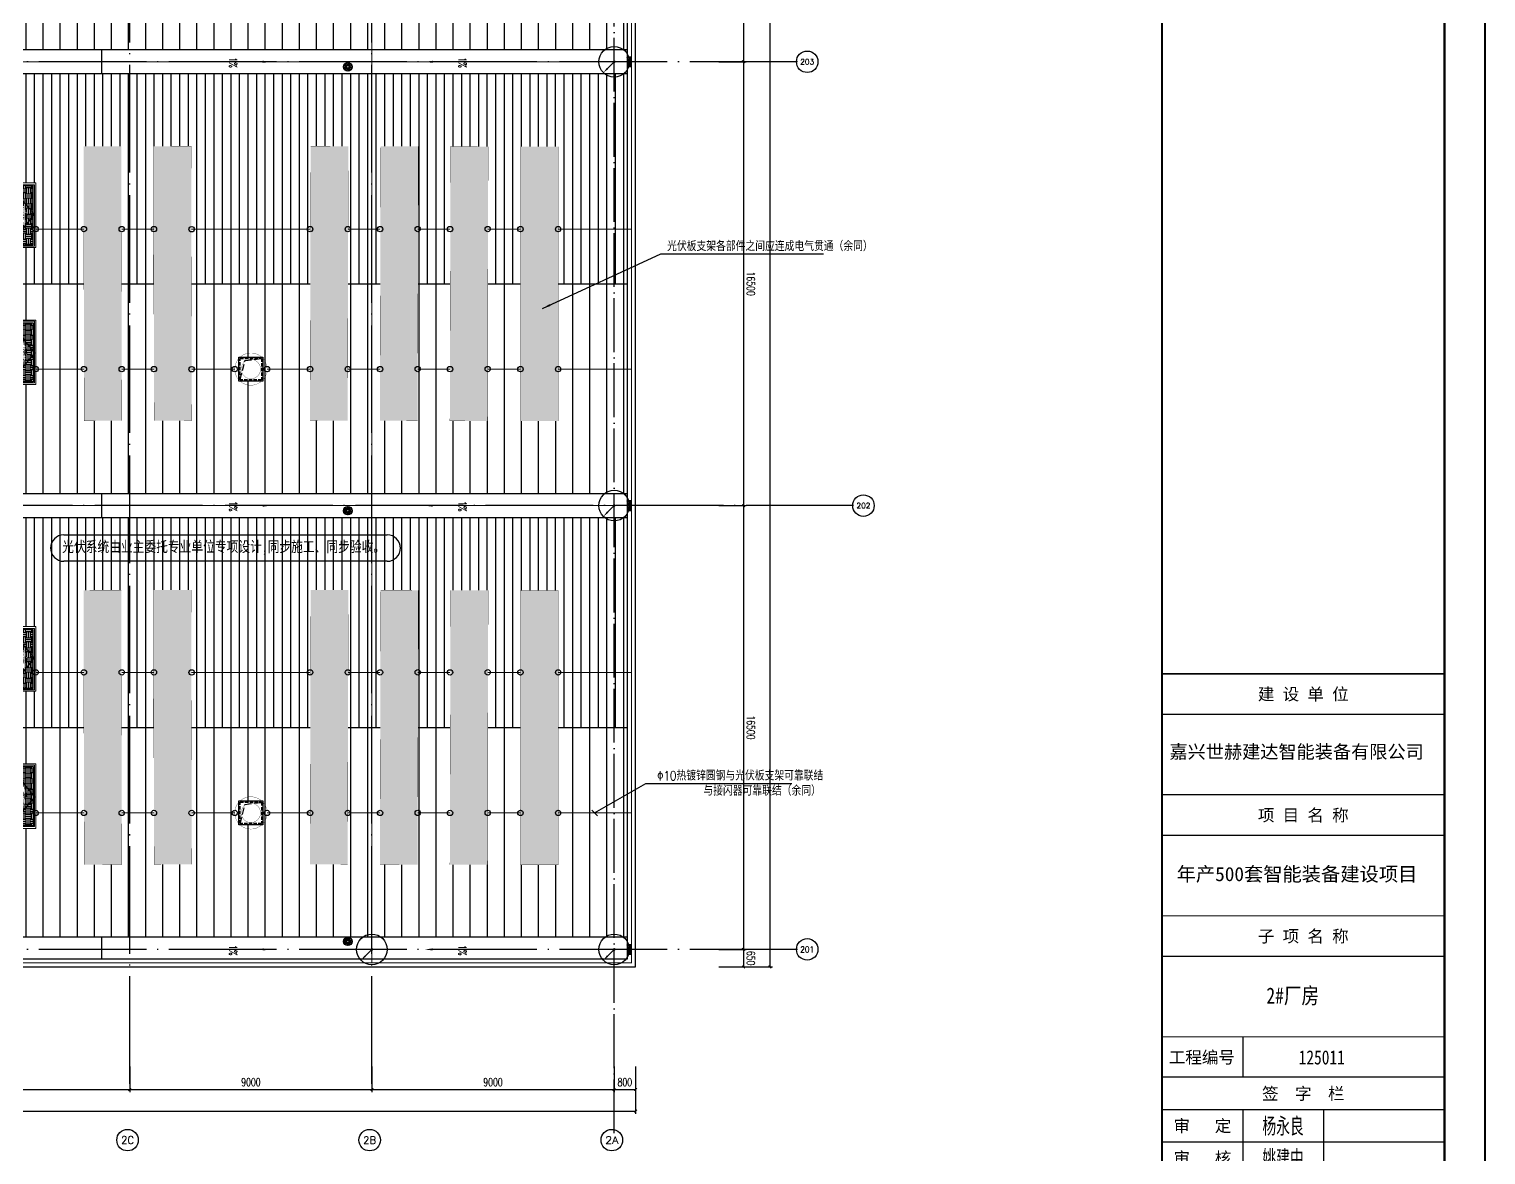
# Model space of a CAD drawing. Extents: x -1396510 to 1250330, y -1892470 to 1623980.
# Drawn here: x -150598 to -96447, y -936488 to -894636 of the extents above; entities that cross this region are included whole.
import ezdxf
from ezdxf.enums import TextEntityAlignment as Align

# ---------------------------------------------------------------- set-up
doc = ezdxf.new("R2010")
doc.units = 0
doc.header["$LTSCALE"] = 1000
doc.header["$MEASUREMENT"] = 0
for name, pattern in [('CENTER2', [1.125, 0.75, -0.125, 0.125, -0.125]), ('DASH', [0.35, 0.25, -0.1]), ('DOTE', [2.42, 2, -0.2, 0.02, -0.2]), ('HIDDEN', [9.525, 6.35, -3.175])]:
    doc.linetypes.add(name, pattern=pattern)
doc.layers.get('Defpoints').update_dxf_attribs({"color": 210})
for name, color, linetype in [('-DS 电气', 130, 'Continuous'), ('0-cxFrame', 155, 'Continuous'), ('99平面图例外参$0$A-HATCH-2', 251, 'Continuous'), ('A-AXIS-D', 1, 'Continuous'), ('A-AXIS-DOTE', 14, 'DOTE'), ('A-AXIS-SYMB', 3, 'Continuous'), ('A-DRAIN', 142, 'Continuous'), ('A-HATCH-2', 251, 'Continuous'), ('A-LIN-V', 9, 'Continuous'), ('A-SFCE', 30, 'Continuous'), ('A-WINDOW', 140, 'Continuous'), ('AS-COLN', 6, 'Continuous'), ('AS-结构边线层', 200, 'Continuous'), ('E-电气标注', 84, 'Continuous'), ('LWIRE', 4, 'Continuous'), ('qianming', 155, 'Continuous'), ('SPACE', 7, 'Continuous'), ('SPACE_HATCH', 8, 'Continuous'), ('TEL_LEAD', 3, 'Continuous'), ('WIRE-接地', 4, 'Continuous'), ('WIRE-照明', 1, 'Continuous'), ('WIRE-避雷', 4, 'Continuous'), ('参考线', 8, 'Continuous'), ('外框', 1, 'HIDDEN'), ('暖通', 7, 'Continuous'), ('经纶图框—文字', 3, 'Continuous'), ('虹吸溢流', 3, 'Continuous'), ('虹吸雨水斗', 6, 'Continuous'), ('虹吸雨水标注XT', 7, 'Continuous')]:
    doc.layers.add(name, color=color, linetype=linetype)
doc.layers.add('0-cxText', color=131, linetype='Continuous', lineweight=25)
doc.layers.add('成型线', color=3, linetype='Continuous', lineweight=18)
doc.layers.add('A-云线2', color=3, linetype='Continuous', plot=False)
doc.layers.add('A-加建区域', color=47, linetype='Continuous', plot=False)
doc.styles.add('-宋体', font='', dxfattribs={"width": 0.8})
doc.styles.add('_TCH_AXIS', font='COMPLEX', dxfattribs={"bigfont": 'GBCBIG'})
doc.styles.add('_TCH_DIM', font='SIMPLEX', dxfattribs={"bigfont": 'GBCBIG'})
doc.styles.add('_TCH_DIM_T3', font='SIMPLEX', dxfattribs={"width": 0.705882, "bigfont": 'GBCBIG'})
doc.styles.add('_TCH_SPACE', font='SIMPLEX', dxfattribs={"height": 5, "bigfont": 'GBCBIG'})
doc.styles.add('_TEL_DIM', font='SIMPLEX', dxfattribs={"width": 0.8, "height": 3.5, "bigfont": 'HZTXT'})
doc.styles.add('A-DIM_T3', font='SIMPLEX', dxfattribs={"width": 0.705882, "bigfont": 'GBCBIG'})
doc.styles.add('BZHZ', font='bzxw', dxfattribs={"width": 0.8, "bigfont": 'bzhz'})
doc.styles.add('cx_biaoti', font='')
doc.styles.add('cx_tuming', font='simhei.ttf')
doc.styles.add('cx_tuqian1', font='')
doc.styles.get("Standard").update_dxf_attribs({"font": 'gbenor.shx', "bigfont": 'gbcbig.shx'})
doc.styles.add('TKJY_宋体', font='', dxfattribs={"width": 0.8})
doc.styles.add('黑体', font='simhei.ttf', dxfattribs={"height": 12})
doc.styles.get('-宋体').set_extended_font_data('SimSun')
doc.styles.get('cx_biaoti').set_extended_font_data('SimSun')
doc.styles.get('cx_tuqian1').set_extended_font_data('SimSun')
doc.styles.get('TKJY_宋体').set_extended_font_data('SimSun')
doc.dimstyles.new('_TCH_ARCH&&100', dxfattribs={"dimtxt": 297.5, "dimasz": 100, "dimexe": 100, "dimexo": 100, "dimgap": 126.25, "dimtad": 1, "dimdec": 0, "dimzin": 0, "dimdsep": 46, "dimtxsty": '_TCH_DIM_T3', "dimblk": 'ARCHTICK', "dimcen": 0.09, "dimclrt": 7, "dimazin": 2, "dimtfac": 1, "dimtdec": 0, "dimtix": 1, "dimtmove": 2, "dimatfit": 3, "dimfxl": 0, "dimtolj": 1, "dimtzin": 0, "dimarcsym": 0})
doc.dimstyles.new('A-DIM&&100', dxfattribs={"dimtxt": 297.5, "dimasz": 100, "dimexe": 100, "dimexo": 100, "dimgap": 126.25, "dimtad": 1, "dimdec": 0, "dimzin": 0, "dimdsep": 46, "dimtxsty": 'A-DIM_T3', "dimblk": 'ARCHTICK', "dimcen": 0.09, "dimclrt": 7, "dimazin": 2, "dimtfac": 1, "dimtdec": 0, "dimtix": 1, "dimtmove": 2, "dimatfit": 3, "dimfxl": 0, "dimtolj": 1, "dimtzin": 0, "dimarcsym": 0})
pattern_1 = [(90, (-214845.8, -722570), (-317.5, 0), [])]
pattern_2 = [(90, (-214845.8, -722570), (-635, 0), [])]
pattern_3 = [(0, (0, 0), (187.5, 187.5), [187.5, -187.5]), (0, (0, 70.31), (187.5, 187.5), [187.5, -187.5]), (0, (0, 140.62), (187.5, 187.5), [187.5, -187.5]), (90, (23.44, 164.06), (-187.5, 187.5), [187.5, -187.5]), (90, (93.75, 164.06), (-187.5, 187.5), [187.5, -187.5]), (90, (164.06, 164.06), (-187.5, 187.5), [187.5, -187.5])]

# ---------------------------------------------------------------- blocks, each defined once
blk = doc.blocks.new('_ArchTick')
at = {"color": 0, "linetype": 'ByBlock', "const_width": 0.4}
blk.add_lwpolyline([(-0.5, -0.5), (0.5, 0.5)], dxfattribs=at)
blk = doc.blocks.new('*D576')
at = {"layer": 'A-AXIS-D', "color": 0, "lineweight": -2, "transparency": 16777216}
for p, q in [((160194, -33000), (161210, -33000)), ((161110, -33000), (161110, -49500)), ((160194, -49500), (161210, -49500))]:
    blk.add_line(p, q, dxfattribs=at)
at = {"layer": 'Defpoints', "color": 0, "transparency": 16777216}
for p in [(160094, -33000), (160094, -49500), (161110, -49500)]:
    blk.add_point(p, dxfattribs=at)
at = {"layer": 'A-AXIS-D', "color": 0, "lineweight": -2, "transparency": 16777216, "xscale": 100, "yscale": 100, "zscale": 100}
for p, rotation in [((161110, -33000), 90), ((161110, -49500), 270)]:
    blk.add_blockref('_ArchTick', p, dxfattribs=dict(at, rotation=rotation))
at = {"layer": 'A-AXIS-D', "color": 7, "transparency": 16777216, "insert": (161385, -41250), "char_height": 297.5, "attachment_point": 5, "rotation": 270, "style": 'A-DIM_T3'}
blk.add_mtext('\\A1;16500', dxfattribs=at)
blk = doc.blocks.new('*D577')
at = {"layer": 'A-AXIS-D', "color": 0, "lineweight": -2, "transparency": 16777216}
for p, q in [((160194, -49500), (161210, -49500)), ((161110, -49500), (161110, -66000)), ((160194, -66000), (161210, -66000))]:
    blk.add_line(p, q, dxfattribs=at)
at = {"layer": 'Defpoints', "color": 0, "transparency": 16777216}
for p in [(160094, -49500), (160094, -66000), (161110, -66000)]:
    blk.add_point(p, dxfattribs=at)
at = {"layer": 'A-AXIS-D', "color": 0, "lineweight": -2, "transparency": 16777216, "xscale": 100, "yscale": 100, "zscale": 100}
for p, rotation in [((161110, -49500), 90), ((161110, -66000), 270)]:
    blk.add_blockref('_ArchTick', p, dxfattribs=dict(at, rotation=rotation))
at = {"layer": 'A-AXIS-D', "color": 7, "transparency": 16777216, "insert": (161385, -57750), "char_height": 297.5, "attachment_point": 5, "rotation": 270, "style": 'A-DIM_T3'}
blk.add_mtext('\\A1;16500', dxfattribs=at)
blk = doc.blocks.new('*D578')
at = {"layer": 'A-AXIS-D', "color": 0, "lineweight": -2, "transparency": 16777216}
for p, q in [((160194, -66000), (161210, -66000)), ((161110, -66000), (161110, -82500)), ((160194, -82500), (161210, -82500))]:
    blk.add_line(p, q, dxfattribs=at)
at = {"layer": 'Defpoints', "color": 0, "transparency": 16777216}
for p in [(160094, -66000), (160094, -82500), (161110, -82500)]:
    blk.add_point(p, dxfattribs=at)
at = {"layer": 'A-AXIS-D', "color": 0, "lineweight": -2, "transparency": 16777216, "xscale": 100, "yscale": 100, "zscale": 100}
for p, rotation in [((161110, -66000), 90), ((161110, -82500), 270)]:
    blk.add_blockref('_ArchTick', p, dxfattribs=dict(at, rotation=rotation))
at = {"layer": 'A-AXIS-D', "color": 7, "transparency": 16777216, "insert": (161385, -74250), "char_height": 297.5, "attachment_point": 5, "rotation": 270, "style": 'A-DIM_T3'}
blk.add_mtext('\\A1;16500', dxfattribs=at)
blk = doc.blocks.new('*D579')
at = {"layer": 'A-AXIS-D', "color": 0, "lineweight": -2, "transparency": 16777216}
for p, q in [((160194, -82500), (161210, -82500)), ((161110, -82500), (161110, -83150)), ((160194, -83150), (161210, -83150))]:
    blk.add_line(p, q, dxfattribs=at)
at = {"layer": 'Defpoints', "color": 0, "transparency": 16777216}
for p in [(160094, -82500), (160094, -83150), (161110, -83150)]:
    blk.add_point(p, dxfattribs=at)
at = {"layer": 'A-AXIS-D', "color": 0, "lineweight": -2, "transparency": 16777216, "xscale": 100, "yscale": 100, "zscale": 100}
for p, rotation in [((161110, -82500), 90), ((161110, -83150), 270)]:
    blk.add_blockref('_ArchTick', p, dxfattribs=dict(at, rotation=rotation))
at = {"layer": 'A-AXIS-D', "color": 7, "transparency": 16777216, "insert": (161385, -82825), "char_height": 297.5, "attachment_point": 5, "rotation": 270, "style": 'A-DIM_T3'}
blk.add_mtext('\\A1;650', dxfattribs=at)
blk = doc.blocks.new('溢流口')
at = {"layer": '虹吸雨水标注XT'}
for p, q in [((-250, 98), (250, -98)), ((250, 98), (-250, -98)), ((250, -98), (250, 98))]:
    blk.add_line(p, q, dxfattribs=at)
blk.add_lwpolyline([(-250, 98), (250, 98), (250, -98), (-250, -98)], close=True, dxfattribs=at)
blk = doc.blocks.new('“奔腾”虹吸雨水斗')
at = {"layer": '虹吸雨水斗', "color": 8, "lineweight": 25}
for p, q in [((946982, 86753), (947040, 86688)), ((947052, 86699), (946987, 86758)), ((947048, 86793), (947066, 86707)), ((947082, 86711), (947055, 86795)), ((947125, 86795), (947098, 86711)), ((947114, 86707), (947132, 86793)), ((947194, 86758), (947128, 86699)), ((947140, 86688), (947199, 86753)), ((946944, 86685), (947028, 86658)), ((947028, 86641), (946944, 86614)), ((947032, 86673), (946946, 86692)), ((946946, 86607), (947032, 86625)), ((947040, 86611), (946982, 86546)), ((946987, 86541), (947052, 86600)), ((947066, 86592), (947048, 86506)), ((947055, 86504), (947082, 86587)), ((947098, 86587), (947125, 86504)), ((947132, 86506), (947114, 86592)), ((947128, 86600), (947194, 86541)), ((947199, 86546), (947140, 86611)), ((947234, 86692), (947148, 86673)), ((947148, 86625), (947234, 86607)), ((947152, 86658), (947236, 86685)), ((947236, 86614), (947152, 86641))]:
    blk.add_line(p, q, dxfattribs=at)
for radius in [150, 47.6]:
    blk.add_circle((947090, 86649), radius, dxfattribs=at)
for centre, start, end in [((947025, 86649), 291.6382, 68.3675), ((947034, 86682), 261.6382, 38.3675), ((947034, 86617), 321.6382, 98.3675), ((947057, 86706), 231.6382, 8.3675), ((947057, 86593), 351.6382, 128.3675), ((947090, 86715), 201.6382, 338.3675), ((947090, 86584), 21.6382, 158.3675), ((947123, 86706), 171.6382, 308.3675), ((947123, 86593), 51.6382, 188.3675), ((947147, 86682), 141.6382, 278.3675), ((947147, 86617), 81.6382, 218.3675), ((947155, 86649), 111.6382, 248.3675)]:
    blk.add_arc(centre, 8.82, start, end, dxfattribs=at)
blk = doc.blocks.new('w4234233')
at = {"layer": 'A-AXIS-SYMB', "color": 8}
for points in [[(355546, 826830, 0, 0, 0), (355546, 825680, 0, 80, 0), (355546, 825980, 0, 0, 0)], [(355546, 818810, 0, 0, 0), (355546, 819960, 0, 80, 0), (355546, 819660, 0, 0, 0)]]:
    blk.add_lwpolyline(points, format="xyseb", dxfattribs=at)
at = {"layer": 'A-AXIS-SYMB', "color": 7, "style": '_TCH_DIM', "width": 0.705882}
for p in [(355376, 826935), (355376, 818407)]:
    blk.add_text('1%%%', height=297.5, dxfattribs=at).set_placement(p)
blk = doc.blocks.new('w42343eeee')
blk.add_wipeout([(367285, 568212), (365883, 568215), (365906, 578415), (367306, 578412)]).dxf.layer = '参考线'
at = {"layer": '99平面图例外参$0$A-HATCH-2'}
h = blk.add_hatch(dxfattribs=at)
h.set_pattern_fill('ANSI33', color=256, scale=75)
h.set_pattern_definition([(45, (1135667.22, 924695.12), (-168.3798, 168.3798), []), (45, (1135835.6, 924695.12), (-168.3798, 168.3798), [119.0625, -59.53125])])
h.paths.add_polyline_path([(366843, 550430), (365843, 550432)])
h.paths.add_polyline_path([(365906, 578415), (367306, 578412), (367283, 568212), (365883, 568215)])
at = {"layer": 'E-电气标注', "color": 1, "const_width": 5}
blk.add_lwpolyline([(365906, 578415), (365883, 568215), (367283, 568212), (367306, 578412)], close=True, dxfattribs=at)
blk = doc.blocks.new('44')
blk.add_wipeout([(277496, 745320), (279896, 745320), (279896, 747320), (277496, 747320)]).dxf.layer = '参考线'
at = {"layer": 'SPACE_HATCH'}
h = blk.add_hatch(dxfattribs=at)
h.set_pattern_fill('土壤', color=8, scale=50, style=0)
h.set_pattern_definition(pattern_3)
h.paths.add_polyline_path([(277596, 746370), (279796, 746370), (279796, 747220), (277596, 747220)])
h.paths.add_polyline_path([(278352, 746904), (279057, 746904), (279057, 747034), (278352, 747034)])
h.paths.add_polyline_path([(278591, 746811), (278817, 746811), (278817, 746895), (278591, 746895)])
h = blk.add_hatch(dxfattribs=at)
h.set_pattern_fill('土壤', color=8, scale=50, style=0)
h.set_pattern_definition(pattern_3)
h.paths.add_polyline_path([(277596, 746270), (279796, 746270), (279796, 745420), (277596, 745420)])
h.paths.add_polyline_path([(278352, 745724), (279057, 745724), (279057, 745854), (278352, 745854)])
h.paths.add_polyline_path([(278591, 745631), (278817, 745631), (278817, 745715), (278591, 745715)])
at = {"color": 2}
for p, q in [((277566, 746370), (279851, 746370)), ((277566, 746270), (279851, 746270))]:
    blk.add_line(p, q, dxfattribs=at)
at = {"layer": 'A-SFCE'}
blk.add_lwpolyline([(277596, 747220), (279796, 747220), (279796, 745420), (277596, 745420)], close=True, dxfattribs=at)
at = {"layer": '外框', "color": 8}
for points in [[(279851, 746320), (278658, 747270), (277566, 746320)], [(279851, 746320), (278658, 745370), (277566, 746320)]]:
    blk.add_lwpolyline(points, dxfattribs=at)
at = {"layer": '成型线'}
blk.add_line((279896, 745320), (279896, 747320), dxfattribs=at)
blk.add_lwpolyline([(279896, 745320), (277496, 745320), (277496, 747320), (279896, 747320)], dxfattribs=at)
blk.add_lwpolyline([(279851, 745370), (279851, 747270), (277566, 747270), (277566, 745370)], close=True, dxfattribs=at)
at = {"layer": 'SPACE', "color": 8, "style": '_TCH_SPACE'}
for p in [(278365, 746930), (278365, 745750)]:
    blk.add_text('自然排烟窗，有效面积', height=96.5, dxfattribs=at).set_placement(p)
at = {"layer": 'SPACE', "color": 8, "style": '_TCH_SPACE', "width": 0.705882}
for s, height, p in [('1.87m', 59.5, (278600, 746828)), ('2', 29.8, (278792, 746863)), ('1.87m', 59.5, (278600, 745648)), ('2', 29.8, (278792, 745683))]:
    blk.add_text(s, height=height, dxfattribs=at).set_placement(p)
blk = doc.blocks.new('eeee')
at = {"layer": 'A-LIN-V'}
blk.add_blockref('44', (16550, 81000), dxfattribs=at)
at = {"layer": 'A-LIN-V', "xscale": -0.9999999999999998}
blk.add_blockref('44', (579042, 81000), dxfattribs=at)
blk = doc.blocks.new('fengji')
blk.add_wipeout([(-445, 445), (445, 445), (445, -445), (-445, -445)]).dxf.layer = '参考线'
at = {"layer": 'A-HATCH-2', "color": 8, "const_width": 10}
for points in [[(0, -600, -1), (0, 600, -1)], [(0, -600, 1), (0, 600, 1)]]:
    blk.add_lwpolyline(points, format="xyb", dxfattribs=at)
at = {"layer": 'A-HATCH-2', "color": 8, "linetype": 'DASH', "const_width": 10}
for points in [[(0, -358, -1), (0, 358, -1)], [(0, -358, 1), (0, 358, 1)]]:
    blk.add_lwpolyline(points, format="xyb", dxfattribs=at)
at = {"layer": 'AS-COLN', "ltscale": 0.5}
blk.add_lwpolyline([(-445, 445), (445, 445), (445, -445), (-445, -445)], close=True, dxfattribs=at)
at = {"layer": 'AS-COLN', "linetype": 'DASH', "ltscale": 0.5}
blk.add_lwpolyline([(-395, 395), (395, 395), (395, -395), (-395, -395)], close=True, dxfattribs=at)
at = {"layer": 'AS-结构边线层', "color": 8, "linetype": 'DASH'}
blk.add_lwpolyline([(395, 395), (225, -315), (-395, -395)], dxfattribs=at)
blk = doc.blocks.new('*D5874')
at = {"layer": 'A-AXIS-D', "color": 0, "lineweight": -2, "transparency": 16777216}
for p, q in [((129300, -86850), (129300, -87810)), ((138300, -86850), (138300, -87810)), ((129300, -87710), (138300, -87710))]:
    blk.add_line(p, q, dxfattribs=at)
at = {"layer": 'Defpoints', "color": 0, "transparency": 16777216}
for p in [(129300, -86750), (138300, -86750), (138300, -87710)]:
    blk.add_point(p, dxfattribs=at)
at = {"layer": 'A-AXIS-D', "color": 0, "lineweight": -2, "transparency": 16777216, "xscale": 100, "yscale": 100, "zscale": 100, "rotation": 180}
blk.add_blockref('_ArchTick', (129300, -87710), dxfattribs=at)
at = {"layer": 'A-AXIS-D', "color": 0, "lineweight": -2, "transparency": 16777216, "xscale": 100, "yscale": 100, "zscale": 100}
blk.add_blockref('_ArchTick', (138300, -87710), dxfattribs=at)
at = {"layer": 'A-AXIS-D', "color": 7, "transparency": 16777216, "insert": (133800, -87435), "char_height": 297.5, "attachment_point": 5, "style": '_TCH_DIM_T3'}
blk.add_mtext('\\A1;9000', dxfattribs=at)
blk = doc.blocks.new('*D5875')
at = {"layer": 'A-AXIS-D', "color": 0, "lineweight": -2, "transparency": 16777216}
for p, q in [((138300, -86850), (138300, -87810)), ((147300, -86850), (147300, -87810)), ((138300, -87710), (147300, -87710))]:
    blk.add_line(p, q, dxfattribs=at)
at = {"layer": 'Defpoints', "color": 0, "transparency": 16777216}
for p in [(138300, -86750), (147300, -86750), (147300, -87710)]:
    blk.add_point(p, dxfattribs=at)
at = {"layer": 'A-AXIS-D', "color": 0, "lineweight": -2, "transparency": 16777216, "xscale": 100, "yscale": 100, "zscale": 100, "rotation": 180}
blk.add_blockref('_ArchTick', (138300, -87710), dxfattribs=at)
at = {"layer": 'A-AXIS-D', "color": 0, "lineweight": -2, "transparency": 16777216, "xscale": 100, "yscale": 100, "zscale": 100}
blk.add_blockref('_ArchTick', (147300, -87710), dxfattribs=at)
at = {"layer": 'A-AXIS-D', "color": 7, "transparency": 16777216, "insert": (142800, -87435), "char_height": 297.5, "attachment_point": 5, "style": '_TCH_DIM_T3'}
blk.add_mtext('\\A1;9000', dxfattribs=at)
blk = doc.blocks.new('*D5876')
at = {"layer": 'A-AXIS-D', "color": 0, "lineweight": -2, "transparency": 16777216}
for p, q in [((147300, -86850), (147300, -87810)), ((156300, -86850), (156300, -87810)), ((147300, -87710), (156300, -87710))]:
    blk.add_line(p, q, dxfattribs=at)
at = {"layer": 'Defpoints', "color": 0, "transparency": 16777216}
for p in [(147300, -86750), (156300, -86750), (156300, -87710)]:
    blk.add_point(p, dxfattribs=at)
at = {"layer": 'A-AXIS-D', "color": 0, "lineweight": -2, "transparency": 16777216, "xscale": 100, "yscale": 100, "zscale": 100, "rotation": 180}
blk.add_blockref('_ArchTick', (147300, -87710), dxfattribs=at)
at = {"layer": 'A-AXIS-D', "color": 0, "lineweight": -2, "transparency": 16777216, "xscale": 100, "yscale": 100, "zscale": 100}
blk.add_blockref('_ArchTick', (156300, -87710), dxfattribs=at)
at = {"layer": 'A-AXIS-D', "color": 7, "transparency": 16777216, "insert": (151800, -87435), "char_height": 297.5, "attachment_point": 5, "style": '_TCH_DIM_T3'}
blk.add_mtext('\\A1;9000', dxfattribs=at)
blk = doc.blocks.new('*D5877')
at = {"layer": 'A-AXIS-D', "color": 0, "lineweight": -2, "transparency": 16777216}
for p, q in [((156300, -86850), (156300, -87810)), ((157100, -86850), (157100, -87810)), ((156300, -87710), (157100, -87710))]:
    blk.add_line(p, q, dxfattribs=at)
at = {"layer": 'Defpoints', "color": 0, "transparency": 16777216}
for p in [(156300, -86750), (157100, -86750), (157100, -87710)]:
    blk.add_point(p, dxfattribs=at)
at = {"layer": 'A-AXIS-D', "color": 0, "lineweight": -2, "transparency": 16777216, "xscale": 100, "yscale": 100, "zscale": 100, "rotation": 180}
blk.add_blockref('_ArchTick', (156300, -87710), dxfattribs=at)
at = {"layer": 'A-AXIS-D', "color": 0, "lineweight": -2, "transparency": 16777216, "xscale": 100, "yscale": 100, "zscale": 100}
blk.add_blockref('_ArchTick', (157100, -87710), dxfattribs=at)
at = {"layer": 'A-AXIS-D', "color": 7, "transparency": 16777216, "insert": (156700, -87435), "char_height": 297.5, "attachment_point": 5, "style": '_TCH_DIM_T3'}
blk.add_mtext('\\A1;800', dxfattribs=at)
blk = doc.blocks.new('*D5878')
at = {"layer": 'A-AXIS-D', "color": 0, "lineweight": -2, "transparency": 16777216}
for p, q in [((-900, -86950), (-900, -88610)), ((157100, -86950), (157100, -88610)), ((-900, -88510), (157100, -88510))]:
    blk.add_line(p, q, dxfattribs=at)
at = {"layer": 'Defpoints', "color": 0, "transparency": 16777216}
for p in [(-900, -86850), (157100, -86850), (157100, -88510)]:
    blk.add_point(p, dxfattribs=at)
at = {"layer": 'A-AXIS-D', "color": 0, "lineweight": -2, "transparency": 16777216, "xscale": 100, "yscale": 100, "zscale": 100, "rotation": 180}
blk.add_blockref('_ArchTick', (-900, -88510), dxfattribs=at)
at = {"layer": 'A-AXIS-D', "color": 0, "lineweight": -2, "transparency": 16777216, "xscale": 100, "yscale": 100, "zscale": 100}
blk.add_blockref('_ArchTick', (157100, -88510), dxfattribs=at)
at = {"layer": 'A-AXIS-D', "color": 7, "transparency": 16777216, "insert": (78100, -88235), "char_height": 297.5, "attachment_point": 5, "style": '_TCH_DIM_T3'}
blk.add_mtext('\\A1;158000', dxfattribs=at)
blk = doc.blocks.new('*D5899')
at = {"layer": 'A-AXIS-D', "color": 0, "lineweight": -2, "transparency": 16777216}
for p, q in [((160294, 650), (162190, 650)), ((162090, 650), (162090, -83150)), ((160294, -83150), (162190, -83150))]:
    blk.add_line(p, q, dxfattribs=at)
at = {"layer": 'Defpoints', "color": 0, "transparency": 16777216}
for p in [(160194, 650), (160194, -83150), (162090, -83150)]:
    blk.add_point(p, dxfattribs=at)
at = {"layer": 'A-AXIS-D', "color": 0, "lineweight": -2, "transparency": 16777216, "xscale": 100, "yscale": 100, "zscale": 100}
for p, rotation in [((162090, 650), 90), ((162090, -83150), 270)]:
    blk.add_blockref('_ArchTick', p, dxfattribs=dict(at, rotation=rotation))
at = {"layer": 'A-AXIS-D', "color": 7, "transparency": 16777216, "insert": (162365, -41250), "char_height": 297.5, "attachment_point": 5, "rotation": 270, "style": '_TCH_DIM_T3'}
blk.add_mtext('\\A1;83800', dxfattribs=at)
blk = doc.blocks.new('$TelecSys$00000080')
for p, q in [((-0.7, -0.7), (0, 0)), ((0.1, 0.1), (0.1, 0.1)), ((-0.1, -0.1), (-0.1, -0.1))]:
    blk.add_line(p, q)
at = {"const_width": 0.142}
blk.add_lwpolyline([(0.07, 0, 1), (-0.07, 0, 1)], format="xyb", close=True, dxfattribs=at)
blk.add_solid([(-0.63, -0.77), (-0.77, -0.63), (-1.15, -1.15)])
at = {"width": 0.8, "flags": 9}
blk.add_attdef('A', (0, 0), '', height=0.00002, rotation=180, dxfattribs=at)
blk = doc.blocks.new('$TelecSys$00000010')
blk.add_circle((0, 0, 0), 1)
blk = doc.blocks.new('zjcx_lan_qianzi(Dragon)')
for p, q in [((-7000, 4800), (0, 4800)), ((-5000, 4800), (-5000, 0)), ((-3000, 4800), (-3000, 0)), ((-7000, 4000), (0, 4000)), ((-7000, 3200), (0, 3200)), ((-7000, 2400), (0, 2400)), ((-7000, 1600), (0, 1600)), ((-7000, 800), (0, 800))]:
    blk.add_line(p, q)
at = {"const_width": 30}
blk.add_lwpolyline([(-7000, 5600), (0, 5600)], dxfattribs=at)
blk.add_lwpolyline([(-7000, 5600), (0, 5600), (0, 0), (-7000, 0)], close=True, dxfattribs=at)
at = {"style": 'cx_biaoti'}
for s, p in [('签  字  栏', (-3500, 5200)), ('审   定', (-6000, 4400)), ('审   核', (-6000, 3600)), ('校   对', (-6000, 2800)), ('设   计', (-6000, 400))]:
    blk.add_text(s, height=300, dxfattribs=at).set_placement(p, align=Align.MIDDLE)
at = {"style": 'cx_biaoti', "width": 0.85}
for s, p in [('项目负责人', (-6000, 2000)), ('专业负责人', (-6000, 1200))]:
    blk.add_text(s, height=300, dxfattribs=at).set_placement(p, align=Align.MIDDLE)
blk = doc.blocks.new('T-签字(Dragon)')
at = {"layer": '0-cxFrame'}
blk.add_blockref('zjcx_lan_qianzi(Dragon)', (0, 0), dxfattribs=at)
at = {"layer": 'qianming', "style": 'BZHZ', "width": 0.8}
for s, p in [('杨永良', (-4000, 4400)), ('姚建中', (-4000, 3600)), ('陆肖迪', (-4000, 2800)), ('宋月飞', (-4000, 2000)), ('钟有明', (-4000, 1200)), ('叶智勇', (-4000, 400))]:
    blk.add_text(s, height=450, dxfattribs=at).set_placement(p, align=Align.MIDDLE)
blk = doc.blocks.new('zjcx_lan_xiangmu(Dragon)')
for p, q in [((-7000, 9000), (0, 9000)), ((-7000, 6000), (0, 6000)), ((-7000, 3000), (0, 3000)), ((-5000, 1000), (-5000, 0))]:
    blk.add_line(p, q)
at = {"const_width": 30}
for points in [[(-7000, 10000), (0, 10000)], [(-7000, 7000), (0, 7000)], [(-7000, 7000), (0, 7000)], [(-7000, 4000), (0, 4000)], [(-7000, 4000), (0, 4000)], [(-7000, 1000), (0, 1000)], [(-7000, 0), (0, 0)]]:
    blk.add_lwpolyline(points, dxfattribs=at)
blk.add_lwpolyline([(-7000, 10000), (0, 10000), (0, 0), (-7000, 0)], close=True)
at = {"style": 'cx_biaoti'}
for s, p in [('建 设 单 位', (-3500, 9500)), ('项 目 名 称', (-3500, 6500)), ('子 项 名 称', (-3500, 3500)), ('工程编号', (-6013, 500))]:
    blk.add_text(s, height=300, dxfattribs=at).set_placement(p, align=Align.MIDDLE)
blk = doc.blocks.new('T-项目(Dragon)')
blk.add_blockref('zjcx_lan_xiangmu(Dragon)', (0, 0))
at = {"color": 3, "style": 'cx_tuming'}
for s, height, p in [('嘉兴世赫建达智能装备有限公司', 330, (-6816, 7901)), ('年产500套智能装备建设项目 ', 350, (-6638, 4859))]:
    blk.add_text(s, height=height, dxfattribs=at).set_placement(p)
at = {"layer": '经纶图框—文字', "color": 4, "style": 'TKJY_宋体', "width": 0.8}
blk.add_text('125011', height=350, dxfattribs=at).set_placement((-3042, 316), align=Align.CENTER)
blk = doc.blocks.new('zjcx_T0(Dragon)')
at = {"layer": '0-cxFrame', "const_width": 50}
blk.add_lwpolyline([(0, 82100), (-7000, 82100), (-7000, 0), (0, 0)], close=True, dxfattribs=at)
at = {"layer": '0-cxFrame'}
for name, p in [('T-项目(Dragon)', (0, 15000)), ('T-签字(Dragon)', (0, 9400))]:
    blk.add_blockref(name, p, dxfattribs=at)
blk = doc.blocks.new('TK22.A0+1 L(Dragon)')
at = {"layer": '0-cxFrame', "color": 7, "const_width": 0.5}
blk.add_lwpolyline([(0, 0), (-1485, 0), (-1485, 841), (0, 841)], close=True, dxfattribs=at)
at = {"layer": '0-cxFrame', "const_width": 0.5}
for points in [[(-80, 10), (-1465, 10), (-1465, 831), (-80, 831)], [(-10, 10), (-80, 10), (-80, 831), (-10, 831)]]:
    blk.add_lwpolyline(points, close=True, dxfattribs=at)
at = {"layer": '0-cxFrame', "xscale": 0.01, "yscale": 0.01, "zscale": 0.01}
blk.add_blockref('zjcx_T0(Dragon)', (-10, 10), dxfattribs=at)
at = {"style": '黑体', "flags": 4}
blk.add_attdef('图幅', text='', height=3.3, dxfattribs=at).set_placement((-40, 3), align=Align.RIGHT)
at = {"layer": '0-cxText', "flags": 4}
for tag, height, style, p in [('建设单位', 3.5, 'cx_tuming', (-45, 240)), ('项目名称', 3.5, 'cx_tuming', (-45, 210)), ('子项名称', 3.5, 'cx_tuming', (-45, 180)), ('工程编号', 3.3, 'cx_tuqian1', (-35, 165)), ('图名1', 3.5, 'cx_tuming', (-45, 87)), ('图名2', 3.5, 'cx_tuming', (-45, 79)), ('图名3', 3.5, 'cx_tuming', (-45, 71)), ('出图日期', 3.3, 'cx_tuqian1', (-39, 60)), ('专业', 3.3, 'cx_tuqian1', (-55, 52)), ('图号', 3.3, 'cx_tuqian1', (-55, 44)), ('版次', 3.3, 'cx_tuqian1', (-20, 44))]:
    blk.add_attdef(tag, text='', height=height, dxfattribs=dict(at, style=style)).set_placement(p, align=Align.MIDDLE)
at = {"layer": 'Defpoints', "color": 6, "flags": 4}
for tag, height, style, p in [('tufu', 3.3, '黑体', (-12, 12)), ('dwfname', 4, 'cx_tuqian1', (-80, 3))]:
    blk.add_attdef(tag, text='', height=height, dxfattribs=dict(at, style=style)).set_placement(p, align=Align.RIGHT)
blk = doc.blocks.new('世赫2#厂房屋顶0821')
at = {"layer": 'A-HATCH-2'}
h = blk.add_hatch(dxfattribs=at)
h.set_pattern_fill('ANSI31', color=256, scale=400, angle=45)
h.set_pattern_definition(pattern_2)
h.paths.add_polyline_path([(19034.2, -41250), (151569.9, -41250), (156800, -41250), (156800, -49050), (5504.5, -49050), (8034.7, -41250), (22714.2, -41250)])
h = blk.add_hatch(dxfattribs=at)
h.set_pattern_fill('ANSI31', color=256, scale=200, angle=45)
h.set_pattern_definition(pattern_1)
h.paths.add_polyline_path([(19034.2, -57750), (151569.9, -57750), (156800, -57750), (156800, -49950), (5212.5, -49950), (2682.3, -57750), (22714.2, -57750)])
h = blk.add_hatch(dxfattribs=at)
h.set_pattern_fill('ANSI31', color=256, scale=400, angle=45)
h.set_pattern_definition(pattern_2)
h.paths.add_polyline_path([(19034.2, -57750), (151569.9, -57750), (156800, -57750), (156800, -65550), (152.1, -65550), (2682.3, -57750), (22714.2, -57750)])
h = blk.add_hatch(dxfattribs=at)
h.set_pattern_fill('ANSI31', color=256, scale=200, angle=45)
h.set_pattern_definition(pattern_1)
h.paths.add_polyline_path([(19034.2, -74250), (151569.9, -74250), (156800, -74250), (156800, -66450), (-300, -66450), (-300, -68300), (-600, -68300), (-600, -74225), (22714.2, -74250)])
h = blk.add_hatch(dxfattribs=at)
h.set_pattern_fill('ANSI31', color=256, scale=400, angle=45)
h.set_pattern_definition(pattern_2)
h.paths.add_polyline_path([(19034.2, -74250), (151569.9, -74250), (156800, -74250), (156800, -82050), (-600, -82050), (-600, -74250), (22714.2, -74250)])
at = {"layer": 'A-AXIS-D'}
for centre in [(163479.3, -49498.9), (165569.3, -65998.9), (163479.3, -82498.9), (156215.1, -89588.9)]:
    blk.add_circle(centre, 400, dxfattribs=at)
at = {"layer": 'A-AXIS-DOTE', "color": 8}
blk.add_line((156300, -89330), (156300, 6640), dxfattribs=at)
at = {"layer": 'A-AXIS-DOTE', "color": 8, "ltscale": 2}
for p, q in [((138300, -87498.9), (138300, 6300)), ((147300, -87498.9), (147300, 6300)), ((163114.2, -49500), (-11095.8, -49500)), ((165204.2, -66000), (-11095.8, -66000)), ((163114.2, -82500), (-11095.8, -82500))]:
    blk.add_line(p, q, dxfattribs=at)
at = {"layer": 'A-DRAIN'}
for p, q in [((137250, -49050), (137250, -49950)), ((137250, -65550), (137250, -66450)), ((137250, -82050), (137250, -82850))]:
    blk.add_line(p, q, dxfattribs=at)
at = {"layer": 'A-LIN-V'}
for points in [[(156800, -49050), (5504.5, -49050)], [(5212.5, -49950), (152.1, -65550), (156800, -65550)], [(156800, -49950), (5212.5, -49950)], [(156800, -66450), (-300, -66450)], [(156800, -82050), (-600, -82050)]]:
    blk.add_lwpolyline(points, dxfattribs=at)
at = {"layer": 'A-SFCE'}
for points in [[(-300, -68000), (-900, -68000), (-900, -83150), (157100, -83150), (157100, -83150), (157100, 650), (20575.1, 650), (-900, -65552.5), (-900, -66500)], [(-600, -68300), (-600, -82850), (156800, -82850), (156800, 350), (20793.2, 350), (-600, -65600), (-600, -66200)], [(1946.4, -57750), (156800, -57750)], [(-600, -74250), (156800, -74250)]]:
    blk.add_lwpolyline(points, dxfattribs=at)
at = {"layer": 'A-加建区域', "color": 8, "rotation": 270}
for p in [(-676420, 306045.8), (-676420, 289545.8), (-676420, 273045.8)]:
    blk.add_blockref('w4234233', p, dxfattribs=at)
at = {"layer": '虹吸溢流', "ltscale": 200, "xscale": -0.70754716981, "yscale": 0.70754716981, "zscale": 0.70754716981, "rotation": 270}
for p in [(156855.2, -49500), (156855.2, -66000), (156855.2, -82500)]:
    blk.add_blockref('溢流口', p, dxfattribs=at)
at = {"layer": '虹吸雨水斗', "xscale": 1.061320754715, "yscale": 1.061320754715, "zscale": 1.061320754715}
for p in [(-858766.3, -141651.1), (-858766.3, -158151.1), (-858766.3, -174162.8)]:
    blk.add_blockref('“奔腾”虹吸雨水斗', p, dxfattribs=at)
at = {"layer": 'A-AXIS-D', "color": 7, "style": '_TCH_AXIS'}
for s, height, p, p2 in [('203', 202.97, (163218.3, -49600.4), (163740.2, -49600.4)), ('202', 202.97, (165308.3, -66100.4), (165830.2, -66100.4)), ('201', 220.59, (163221.9, -82609.2), (163736.6, -82609.2)), ('2A', 270.86, (155970, -89724.3), (156460.2, -89724.3))]:
    blk.add_text(s, height=height, dxfattribs=at).set_placement(p, p2, align=Align.FIT)
at = {"layer": 'A-AXIS-D'}
dim = blk.add_linear_dim(base=(162089.7, -83150), p1=(160194.2, 650), p2=(160194.2, -83150), angle=270, dimstyle='_TCH_ARCH&&100', dxfattribs=at)
dim.commit()
dim.dimension.update_dxf_attribs({"geometry": '*D5899', "text_midpoint": (162364.7, -41250), "dimtype": 161, "text_rotation": 270})
for base, p1, p2, picture, middle in [((161110, -49500), (160094.2, -33000), (160094.2, -49500), '*D576', (161385, -41250)), ((161110, -66000), (160094.2, -49500), (160094.2, -66000), '*D577', (161385, -57750)), ((161110, -82500), (160094.2, -66000), (160094.2, -82500), '*D578', (161385, -74250)), ((161110, -83150), (160094.2, -82500), (160094.2, -83150), '*D579', (161385, -82825))]:
    dim = blk.add_linear_dim(base=base, p1=p1, p2=p2, angle=270, dimstyle='A-DIM&&100', override={"dimgap": 0}, dxfattribs=at)
    dim.commit()
    dim.dimension.update_dxf_attribs({"geometry": picture, "text_midpoint": middle, "dimtype": 129, "text_rotation": 270})
dim = blk.add_linear_dim(base=(157100, -87710), p1=(156300, -86750), p2=(157100, -86750), angle=0, dimstyle='_TCH_ARCH&&100', dxfattribs=at)
dim.commit()
dim.dimension.update_dxf_attribs({"geometry": '*D5877', "text_midpoint": (156700, -87435), "dimtype": 161})
at = {"layer": 'A-SFCE', "xscale": -1}
for p in [(503886, -647558.6), (506486, -647552.7)]:
    blk.add_blockref('w42343eeee', p, dxfattribs=at)
at = {"layer": 'A-SFCE'}
for p in [(-220886, -647552.7), (-218286, -647558.6), (-215686, -647564.5)]:
    blk.add_blockref('w42343eeee', p, dxfattribs=at)
at = {"layer": 'A-SFCE', "rotation": 0.1299683941899633}
blk.add_blockref('w42343eeee', (-211773, -648398.9), dxfattribs=at)
at = {"layer": 'A-WINDOW', "rotation": 90}
for p in [(961120.1, -355545.8), (961120.1, -372045.8)]:
    blk.add_blockref('eeee', p, dxfattribs=at)
at = {"layer": '暖通', "rotation": 180}
for p in [(142800, -60925), (142800, -77425)]:
    blk.add_blockref('fengji', p, dxfattribs=at)
at = {"layer": 'A-AXIS-D'}
for centre in [(138215.1, -89588.9), (147215.1, -89588.9)]:
    blk.add_circle(centre, 400, dxfattribs=at)
at = {"layer": 'A-SFCE', "xscale": -1}
for p in [(503886, -631058.6), (506486, -631052.7)]:
    blk.add_blockref('w42343eeee', p, dxfattribs=at)
at = {"layer": 'A-SFCE'}
for p in [(-220886, -631052.7), (-218286, -631058.6), (-215686, -631064.5)]:
    blk.add_blockref('w42343eeee', p, dxfattribs=at)
at = {"layer": 'A-SFCE', "rotation": 0.1299683941899633}
blk.add_blockref('w42343eeee', (-211773, -631898.9), dxfattribs=at)
at = {"layer": 'A-AXIS-D', "color": 7, "style": '_TCH_AXIS'}
for s, height, p, p2 in [('2C', 288.12, (137975, -89732.9), (138455.2, -89732.9)), ('2B', 276.42, (146971.6, -89727.1), (147458.6, -89727.1))]:
    blk.add_text(s, height=height, dxfattribs=at).set_placement(p, p2, align=Align.FIT)
at = {"layer": 'A-AXIS-D'}
for base, p1, p2, picture, middle in [((157100, -88510), (-900, -86850), (157100, -86850), '*D5878', (78100, -88235)), ((138300, -87710), (129300, -86750), (138300, -86750), '*D5874', (133800, -87435)), ((147300, -87710), (138300, -86750), (147300, -86750), '*D5875', (142800, -87435)), ((156300, -87710), (147300, -86750), (156300, -86750), '*D5876', (151800, -87435))]:
    dim = blk.add_linear_dim(base=base, p1=p1, p2=p2, angle=0, dimstyle='_TCH_ARCH&&100', dxfattribs=at)
    dim.commit()
    dim.dimension.update_dxf_attribs({"geometry": picture, "text_midpoint": middle, "dimtype": 161})
at = {"layer": 'A-SFCE', "xscale": -1}
for p in [(503886, -614558.6), (506486, -614552.7)]:
    blk.add_blockref('w42343eeee', p, dxfattribs=at)
at = {"layer": 'A-SFCE'}
for p in [(-220886, -614552.7), (-218286, -614558.6), (-215686, -614564.5)]:
    blk.add_blockref('w42343eeee', p, dxfattribs=at)
at = {"layer": 'A-SFCE', "rotation": 0.1299683941899633}
blk.add_blockref('w42343eeee', (-211773, -615398.9), dxfattribs=at)

msp = doc.modelspace()

# ---------------------------------------------------------------- block references
at = {"layer": 'A-云线2'}
msp.add_blockref('世赫2#厂房屋顶0821', (-285154.2, -846350), dxfattribs=at)

# ---------------------------------------------------------------- texts
at = {"layer": '经纶图框—文字', "style": 'TKJY_宋体', "width": 0.8}
msp.add_text('2#厂房', height=600, dxfattribs=at).set_placement((-103626, -930867.4), align=Align.CENTER)

# ---------------------------------------------------------------- next in the draw order: linework, layer by layer
at = {"layer": '-DS 电气', "color": 6}
for p, q in [((-149305.8, -913439.9), (-137290.5, -913439.9)), ((-149805.8, -913920), (-149805.8, -913939.9)), ((-136790.5, -913920), (-136790.5, -913939.9)), ((-137290.5, -914420), (-149305.8, -914420))]:
    msp.add_line(p, q, dxfattribs=at)
for centre, start, end in [((-149305.8, -913939.9), 90, 180), ((-137290.5, -913939.9), 0, 90), ((-149305.8, -913920), 180, 270), ((-137290.5, -913920), 270, 0)]:
    msp.add_arc(centre, 500, start, end, dxfattribs=at)
at = {"layer": 'TEL_LEAD'}
for p, q in [((-131510, -905020), (-127114.2, -902990)), ((-127114.2, -902990), (-121070, -902990)), ((-129580, -923775.1), (-127670, -922675.1)), ((-127670, -922675.1), (-122250, -922675.1)), ((-129473.9, -923881.2), (-129686.1, -923669))]:
    msp.add_line(p, q, dxfattribs=at)
msp.add_lwpolyline([(-131510, -905020, 0, 80, 0), (-131237.6, -904894.2, 0, 0, 0)], format="xyseb", dxfattribs=at)
at = {"layer": 'WIRE-接地', "linetype": 'CENTER2', "const_width": 35}
for points in [[(-137854.2, -845850), (-137854.2, -929350)], [(-280689.3, -895850), (-128204.2, -895850)], [(-285904.2, -912350), (-128204.2, -912350)]]:
    msp.add_lwpolyline(points, dxfattribs=at)
at = {"layer": 'WIRE-接地', "linetype": 'CENTER2', "const_width": 35, "elevation": 0}
for points in [[(-150354.1, -902070.1), (-148557.6, -902069.5)], [(-147155.9, -902070.1), (-145957.6, -902070.1)], [(-144567.7, -902069.9), (-140152.5, -902070.1)], [(-138750.8, -902070.1), (-137552.4, -902070.1)], [(-136152.4, -902070.1), (-134952.4, -902070.1)], [(-133550.8, -902070.1), (-132335, -902070.1)], [(-130932, -902070.1), (-128204.2, -902070.1)], [(-150354.1, -907275.1), (-148557.6, -907274.5)], [(-147155.9, -907275.1), (-145957.6, -907275.1)], [(-144555.9, -907275.1), (-142954.4, -907275)], [(-141754, -907275), (-140152.5, -907275.1)], [(-138750.8, -907275.1), (-137552.4, -907275.1)], [(-136152.4, -907275.1), (-134952.4, -907275.1)], [(-133550.8, -907275.1), (-132335, -907275.1)], [(-130932, -907275.1), (-128204.2, -907275.1)], [(-150354.1, -918550.1), (-148557.6, -918549.5)], [(-147155.9, -918550.1), (-145957.6, -918550.1)], [(-144567.8, -918549.9), (-140152.5, -918550.1)], [(-138750.8, -918550.1), (-137552.4, -918550.1)], [(-136152.4, -918550.1), (-134952.4, -918550.1)], [(-133550.8, -918550.1), (-132335, -918550.1)], [(-130932, -918550.1), (-128204.2, -918550.1)], [(-150354.1, -923775.1), (-148557.6, -923774.5)], [(-147155.9, -923775.1), (-145957.6, -923775.1)], [(-144555.9, -923775.1), (-142954.4, -923775)], [(-141754, -923775), (-140152.5, -923775.1)], [(-138750.8, -923775.1), (-137552.4, -923775.1)], [(-136152.4, -923775.1), (-134952.4, -923775.1)], [(-133550.8, -923775.1), (-132335, -923775.1)], [(-130932, -923775.1), (-128204.2, -923775.1)]]:
    msp.add_lwpolyline(points, dxfattribs=at)
at = {"layer": 'WIRE-照明', "color": 6, "linetype": 'Continuous'}
for centre in [(-128850.2, -895850), (-128850.2, -912350), (-137858.2, -928850), (-128850.2, -928850)]:
    msp.add_circle(centre, 569.2, dxfattribs=at)
at = {"layer": 'WIRE-避雷', "linetype": 'Continuous', "const_width": 35}
for points in [[(-128204.2, -929350), (-285904.2, -929350), (-285904.2, -914500), (-285604.2, -914500), (-285604.2, -912700), (-285904.2, -912700), (-285904.2, -911926.3), (-264470.1, -845850), (-128204.2, -845850), (-128204.2, -929350)], [(-128850.2, -928850), (-128850.2, -929350)]]:
    msp.add_lwpolyline(points, dxfattribs=at)

# ---------------------------------------------------------------- next in the draw order: block references
at = {"layer": '0-cxFrame', "xscale": 150, "yscale": 150, "zscale": 150}
msp.add_blockref('TK22.A0+1 L(Dragon)', (-96485, -957600), dxfattribs=at)
at = {"layer": 'LWIRE'}
for name, p, xscale, yscale, zscale in [('$TelecSys$00000080', (-128850.2, -895850), 350, 350, 350), ('$TelecSys$00000010', (-150354.3, -902070.1, 0), 100, 100, 100), ('$TelecSys$00000010', (-148561.2, -902069.5), 100, 100, 100), ('$TelecSys$00000010', (-147155.9, -902070.1, 0), 100, 100, 100), ('$TelecSys$00000010', (-145957.8, -902070.1, 0), 100, 100, 100), ('$TelecSys$00000010', (-144556.1, -902073.7), 100, 100, 100), ('$TelecSys$00000010', (-140152.5, -902070.1, 0), 100, 100, 100), ('$TelecSys$00000010', (-138750.8, -902070.1, 0), 100, 100, 100), ('$TelecSys$00000010', (-137552.7, -902070.1, 0), 100, 100, 100), ('$TelecSys$00000010', (-136152.4, -902068.3), 100, 100, 100), ('$TelecSys$00000010', (-134952.4, -902070.2), 100, 100, 100), ('$TelecSys$00000010', (-133550.8, -902068.4), 100, 100, 100), ('$TelecSys$00000010', (-132335, -902070.1, 0), 100, 100, 100), ('$TelecSys$00000010', (-130932, -902070.3), 100, 100, 100), ('$TelecSys$00000010', (-150354.3, -907275.1, 0), 100, 100, 100), ('$TelecSys$00000010', (-148561.2, -907274.5), 100, 100, 100), ('$TelecSys$00000010', (-147155.9, -907275.1, 0), 100, 100, 100), ('$TelecSys$00000010', (-145957.8, -907275.1, 0), 100, 100, 100), ('$TelecSys$00000010', (-144556.1, -907278.7), 100, 100, 100), ('$TelecSys$00000010', (-142954.6, -907275), 100, 100, 100), ('$TelecSys$00000010', (-141754.2, -907275), 100, 100, 100), ('$TelecSys$00000010', (-140152.5, -907275.1, 0), 100, 100, 100), ('$TelecSys$00000010', (-138750.8, -907275.1, 0), 100, 100, 100), ('$TelecSys$00000010', (-137552.7, -907275.1, 0), 100, 100, 100), ('$TelecSys$00000010', (-136152.4, -907273.3), 100, 100, 100), ('$TelecSys$00000010', (-134952.4, -907275.2), 100, 100, 100), ('$TelecSys$00000010', (-133550.8, -907273.4), 100, 100, 100), ('$TelecSys$00000010', (-132335, -907275.1, 0), 100, 100, 100), ('$TelecSys$00000010', (-130932, -907275.3), 100, 100, 100), ('$TelecSys$00000080', (-128850.2, -912350), 350, 350, 350), ('$TelecSys$00000010', (-150354.3, -918550.1, 0), 100, 100, 100), ('$TelecSys$00000010', (-148561.2, -918549.5), 100, 100, 100), ('$TelecSys$00000010', (-147155.9, -918550.1, 0), 100, 100, 100), ('$TelecSys$00000010', (-145957.8, -918550.1, 0), 100, 100, 100), ('$TelecSys$00000010', (-144556.1, -918553.7), 100, 100, 100), ('$TelecSys$00000010', (-140152.5, -918550.1, 0), 100, 100, 100), ('$TelecSys$00000010', (-138750.8, -918550.1, 0), 100, 100, 100), ('$TelecSys$00000010', (-137552.7, -918550.1, 0), 100, 100, 100), ('$TelecSys$00000010', (-136152.4, -918548.3), 100, 100, 100), ('$TelecSys$00000010', (-134952.4, -918550.2), 100, 100, 100), ('$TelecSys$00000010', (-133550.8, -918548.4), 100, 100, 100), ('$TelecSys$00000010', (-132335, -918550.1, 0), 100, 100, 100), ('$TelecSys$00000010', (-130932, -918550.3), 100, 100, 100), ('$TelecSys$00000010', (-150354.3, -923775.1, 0), 100, 100, 100), ('$TelecSys$00000010', (-148561.2, -923774.5), 100, 100, 100), ('$TelecSys$00000010', (-147155.9, -923775.1, 0), 100, 100, 100), ('$TelecSys$00000010', (-145957.8, -923775.1, 0), 100, 100, 100), ('$TelecSys$00000010', (-144556.1, -923778.7), 100, 100, 100), ('$TelecSys$00000010', (-142954.6, -923775), 100, 100, 100), ('$TelecSys$00000010', (-141754.2, -923775), 100, 100, 100), ('$TelecSys$00000010', (-140152.5, -923775.1, 0), 100, 100, 100), ('$TelecSys$00000010', (-138750.8, -923775.1, 0), 100, 100, 100), ('$TelecSys$00000010', (-137552.7, -923775.1, 0), 100, 100, 100), ('$TelecSys$00000010', (-136152.4, -923773.3), 100, 100, 100), ('$TelecSys$00000010', (-134952.4, -923775.2), 100, 100, 100), ('$TelecSys$00000010', (-133550.8, -923773.4), 100, 100, 100), ('$TelecSys$00000010', (-132335, -923775.1, 0), 100, 100, 100), ('$TelecSys$00000010', (-130932, -923775.3), 100, 100, 100), ('$TelecSys$00000080', (-137858.2, -928850), 350, 350, 350), ('$TelecSys$00000080', (-128850.2, -928850), 350, 350, 350)]:
    msp.add_blockref(name, p, dxfattribs=dict(at, xscale=xscale, yscale=yscale, zscale=zscale))

# ---------------------------------------------------------------- next in the draw order: texts
at = {"layer": '-DS 电气', "color": 6, "style": '-宋体', "width": 0.8}
msp.add_text('光伏系统由业主委托专业单位专项设计,同步施工、同步验收。', height=400, dxfattribs=at).set_placement((-149367.9, -914073.8))
at = {"layer": 'TEL_LEAD', "color": 7, "style": '_TEL_DIM', "width": 0.8}
for s, p in [('光伏板支架各部件之间应连成电气贯通（余同）', (-126883, -902885)), ('Φ10热镀锌圆钢与光伏板支架可靠联结', (-127255.5, -922567.3)), ('与接闪器可靠联结（余同）', (-125534.2, -923130.1))]:
    msp.add_text(s, height=350, dxfattribs=at).set_placement(p)

doc.saveas('drawing.dxf')
